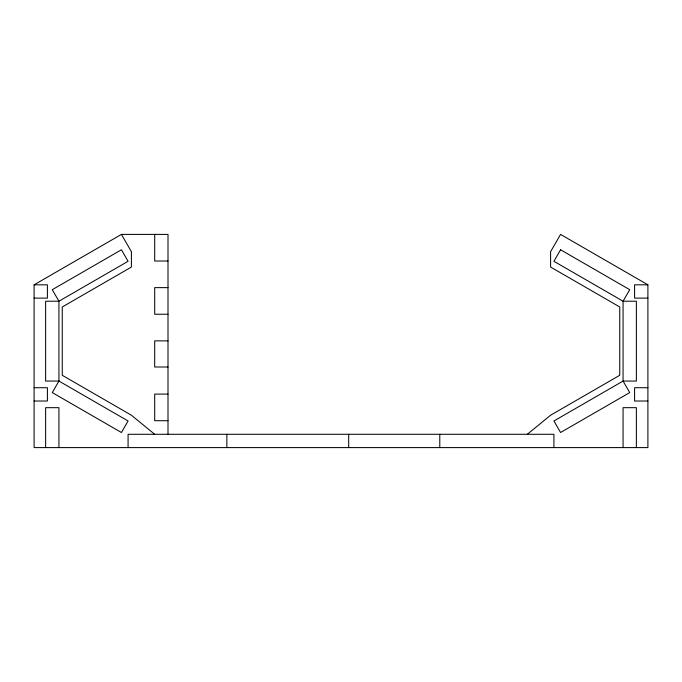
<?xml version="1.0" encoding="UTF-8"?>
<svg xmlns="http://www.w3.org/2000/svg" width="682" height="682" viewBox="0 0 682 682"><rect width="100%" height="100%" fill="white"/><g stroke="black" fill="none" stroke-linecap="round" stroke-linejoin="round"><path stroke-width="1.02" d="M527.305 434.289L550.596 415.219L619.742 375.296L619.742 306.977L550.596 267.054L550.596 251.692L560.57 234.403L647.9 284.82L647.9 447.597L34.1 447.597L34.1 284.82L121.43 234.403L168.002 234.403L168.002 434.289M168.002 261.018L154.695 261.018L154.695 234.403M34.1 284.82L47.408 284.82L47.408 298.128L34.1 298.128M647.9 284.82L634.592 284.82L634.592 298.128L647.9 298.128M168.002 287.633L154.695 287.633L154.695 314.249L168.002 314.249M168.002 340.864L154.695 340.864L154.695 367.001L168.002 367.001M34.1 387.717L47.408 387.717L47.408 401.025L34.1 401.025M647.9 387.717L634.592 387.717L634.592 401.025L647.9 401.025M168.002 394.094L154.695 394.094L154.695 420.709L168.002 420.709M154.695 434.289L131.404 415.219L62.258 375.296L62.258 306.977L131.404 267.054L131.404 251.692L121.43 234.403M636.374 447.597L636.374 407.674L623.067 407.674L623.067 447.597M553.92 447.597L553.92 434.289L128.08 434.289L128.08 447.597M439.779 434.289L439.779 447.597M348.681 434.289L348.681 447.597M226.859 434.289L226.859 447.597M58.933 447.597L58.933 407.674L45.626 407.674L45.626 447.597M58.933 381.059L52.275 392.585L121.43 432.507L128.08 420.982L58.933 381.059L45.626 381.059L45.626 301.214L58.933 301.214L128.08 261.291L121.43 249.765L52.275 289.688L58.933 301.214L58.933 381.059M560.57 249.765L553.92 261.291L623.067 301.214L636.374 301.214L636.374 381.059L623.067 381.059L553.92 420.982L560.57 432.507L629.725 392.585L623.067 381.059L623.067 301.214L629.725 289.688L560.57 249.765"/></g></svg>
